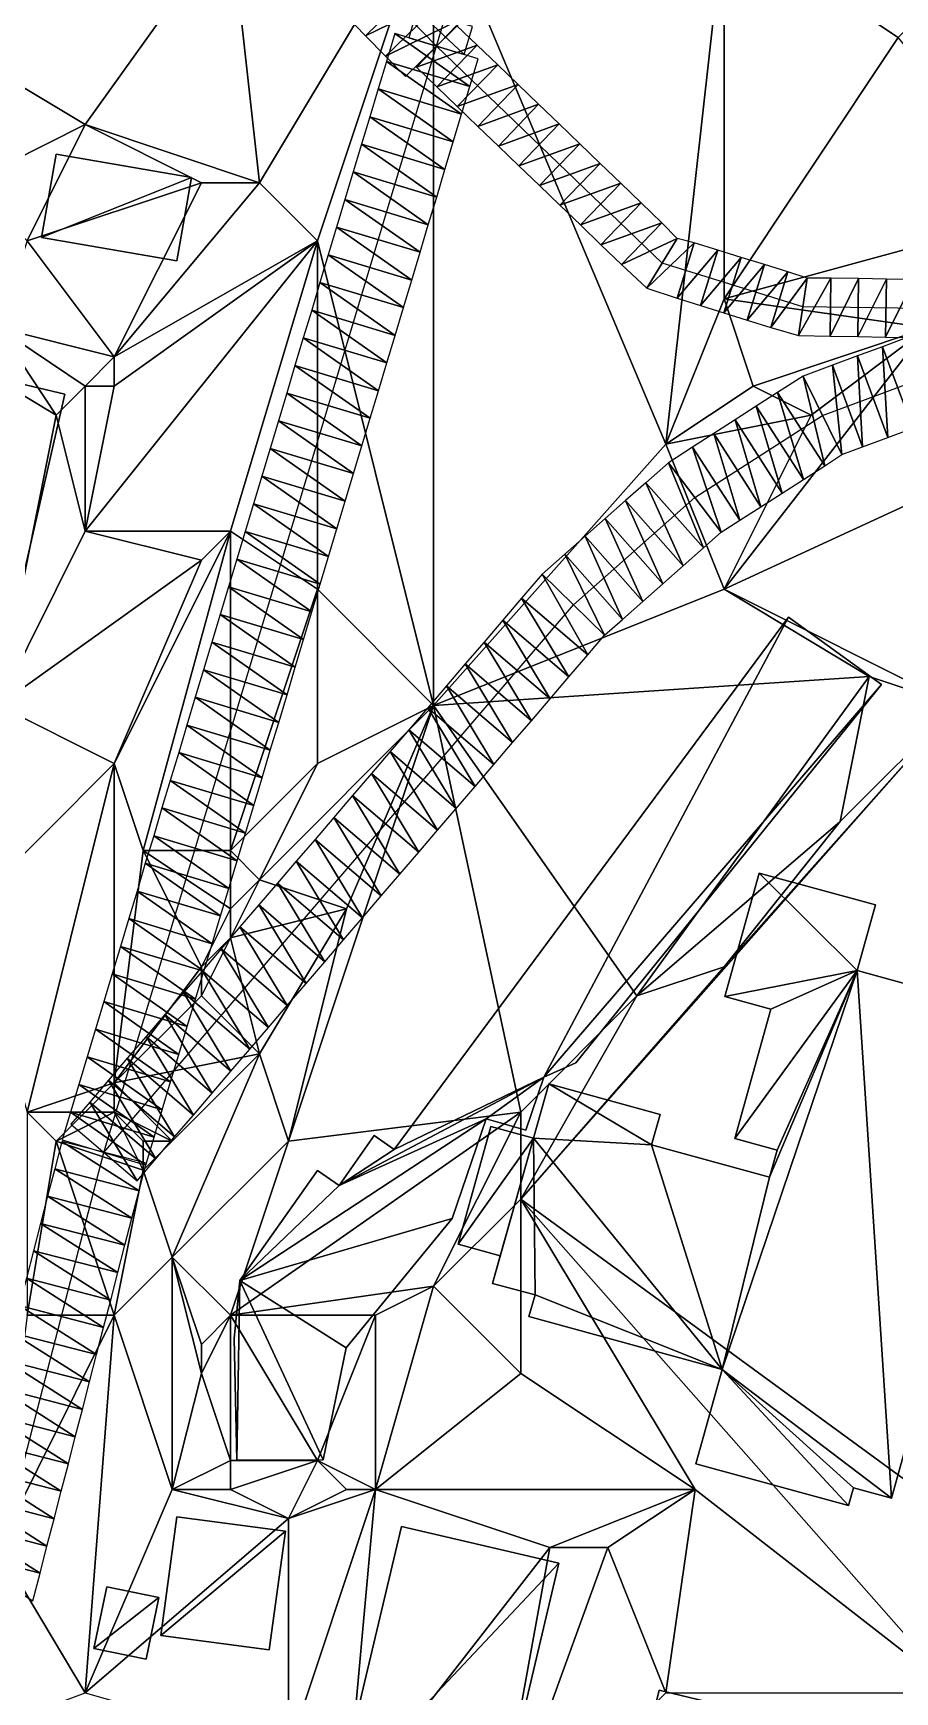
# Model space of a CAD drawing. Header units: metres. Extents: x -1103 to 901, y -902 to 905.
# Drawn here: x 354.4 to 413.8, y 190.1 to 304.3 of the extents above; entities that cross this region are included whole.
import ezdxf

# ---------------------------------------------------------------- set-up
doc = ezdxf.new("R2010")
doc.units = ezdxf.units.M
for name, color, linetype in [('OSM_BUILDING_FOOTPRINTS', 7, 'CONTINUOUS'), ('OSM_BUILDING_ROOFS', 1, 'CONTINUOUS'), ('OSM_BUILDING_WALLS', 8, 'CONTINUOUS'), ('OSM_ROAD_AXES', 2, 'CONTINUOUS'), ('OSM_ROAD_SURFACE', 9, 'CONTINUOUS'), ('OSM_TERRAIN', 3, 'CONTINUOUS')]:
    doc.layers.add(name, color=color, linetype=linetype)

msp = doc.modelspace()

# ---------------------------------------------------------------- linework, layer by layer
at = {"layer": 'OSM_BUILDING_FOOTPRINTS'}
for points in [[(356.01, 295.96, 11.44), (365.32, 294.36, 11.44), (364.31, 288.63, 11.44), (355, 290.23, 11.44), (356.01, 295.96, 11.44)], [(356.6, 279.44, 8.89), (351.62, 257.72, 8.89), (333.95, 261.82, 8.89), (336.43, 273.71, 8.89), (342.07, 273.03, 8.89), (343.99, 282.42, 8.89), (356.6, 279.44, 8.89)], [(368.27, 214.41, 12.7), (368.65, 218.39, 12.7), (374, 225.98, 12.7), (375.49, 224.94, 12.7), (377.91, 228.39, 12.7), (379.29, 227.43, 12.7), (406.43, 264.09, 12.7), (412.85, 259.45, 12.7), (391.8, 233.38, 12.7), (389.58, 232.41, 12.7), (388.34, 228.76, 12.7), (385.62, 229.53, 12.7), (383.28, 222.67, 12.7), (375.98, 213.75, 12.7), (374.39, 206.04, 12.7), (368.44, 206.02, 12.7), (368.27, 214.41, 12.7)], [(364.32, 202.13, 14.72), (371.79, 201.14, 14.72), (370.68, 192.96, 14.72), (363.21, 193.95, 14.72), (364.32, 202.13, 14.72)], [(379.79, 201.45, 13.73), (390.63, 198.92, 13.73), (386.19, 180.14, 13.73), (375.34, 182.67, 13.73), (379.79, 201.45, 13.73)], [(359.49, 197.31, 14.91), (363.07, 196.57, 14.91), (362.19, 192.31, 14.91), (358.6, 193.06, 14.91), (359.49, 197.31, 14.91)], [(397.53, 190.18, 12.76), (415.75, 185.77, 12.76), (413.4, 176.19, 12.76), (410.18, 176.97, 12.76), (409.38, 173.67, 12.76), (407.32, 174.17, 12.76), (407.31, 174.12, 12.76), (394.18, 177.31, 12.76), (394.43, 178.36, 12.76), (394.62, 178.31, 12.76), (397.53, 190.18, 12.76)]]:
    msp.add_polyline3d(points, close=True, dxfattribs=at)
msp.add_polyline3d([(422.76, 236.55, 12.01), (413.52, 203.41, 12.01), (410.92, 204.11, 12.01), (410.58, 202.9, 12.01), (400.06, 205.78, 12.01), (401.86, 212.26, 12.01), (388.56, 215.91, 12.01), (388.98, 217.4, 12.01), (386.06, 218.2, 12.01), (386.58, 220.09, 12.01), (383.68, 220.89, 12.01), (385.94, 229, 12.01), (388.88, 228.19, 12.01), (389.93, 231.95, 12.01), (397.59, 229.84, 12.01), (397.01, 227.75, 12.01), (405.13, 225.51, 12.01), (405.65, 227.37, 12.01), (402.74, 228.17, 12.01), (405.23, 237.08, 12.01), (402.05, 237.96, 12.01), (404.41, 246.46, 12.01), (412.42, 244.26, 12.01), (411.16, 239.75, 12.01), (422.76, 236.55, 12.01)], dxfattribs=at)
at = {"layer": 'OSM_BUILDING_ROOFS'}
for points in [[(365.32, 294.36, 21.44), (356.01, 295.96, 21.44), (355, 290.23, 21.44)], [(365.32, 294.36, 21.44), (355, 290.23, 21.44), (364.31, 288.63, 21.44)], [(351.62, 257.72, 18.89), (356.6, 279.44, 18.89), (343.99, 282.42, 18.89)], [(389.58, 232.41, 22.7), (406.43, 264.09, 22.7), (379.29, 227.43, 22.7)], [(389.58, 232.41, 22.7), (412.85, 259.45, 22.7), (406.43, 264.09, 22.7)], [(389.58, 232.41, 22.7), (391.8, 233.38, 22.7), (412.85, 259.45, 22.7)], [(411.16, 239.75, 22.01), (404.41, 246.46, 22.01), (402.05, 237.96, 22.01)], [(411.16, 239.75, 22.01), (412.42, 244.26, 22.01), (404.41, 246.46, 22.01)], [(401.86, 212.26, 22.01), (413.52, 203.41, 22.01), (411.16, 239.75, 22.01)], [(401.86, 212.26, 22.01), (411.16, 239.75, 22.01), (405.13, 225.51, 22.01)], [(411.16, 239.75, 22.01), (402.05, 237.96, 22.01), (405.23, 237.08, 22.01)], [(411.16, 239.75, 22.01), (405.23, 237.08, 22.01), (402.74, 228.17, 22.01)], [(411.16, 239.75, 22.01), (402.74, 228.17, 22.01), (405.65, 227.37, 22.01)], [(411.16, 239.75, 22.01), (405.65, 227.37, 22.01), (405.13, 225.51, 22.01)], [(413.52, 203.41, 22.01), (422.76, 236.55, 22.01), (411.16, 239.75, 22.01)], [(375.49, 224.94, 22.7), (385.62, 229.53, 22.7), (389.58, 232.41, 22.7)], [(375.49, 224.94, 22.7), (389.58, 232.41, 22.7), (379.29, 227.43, 22.7)], [(385.62, 229.53, 22.7), (388.34, 228.76, 22.7), (389.58, 232.41, 22.7)], [(397.01, 227.75, 22.01), (389.93, 231.95, 22.01), (388.88, 228.19, 22.01)], [(397.01, 227.75, 22.01), (397.59, 229.84, 22.01), (389.93, 231.95, 22.01)], [(368.65, 218.39, 22.7), (383.28, 222.67, 22.7), (385.62, 229.53, 22.7)], [(375.49, 224.94, 22.7), (368.65, 218.39, 22.7), (385.62, 229.53, 22.7)], [(388.88, 228.19, 22.01), (385.94, 229, 22.01), (383.68, 220.89, 22.01)], [(379.29, 227.43, 22.7), (377.91, 228.39, 22.7), (375.49, 224.94, 22.7)], [(388.88, 228.19, 22.01), (383.68, 220.89, 22.01), (386.58, 220.09, 22.01)], [(388.88, 228.19, 22.01), (386.58, 220.09, 22.01), (386.06, 218.2, 22.01)], [(388.88, 228.19, 22.01), (386.06, 218.2, 22.01), (388.98, 217.4, 22.01)], [(401.86, 212.26, 22.01), (397.01, 227.75, 22.01), (388.88, 228.19, 22.01)], [(401.86, 212.26, 22.01), (388.88, 228.19, 22.01), (388.98, 217.4, 22.01)], [(401.86, 212.26, 22.01), (405.13, 225.51, 22.01), (397.01, 227.75, 22.01)], [(375.49, 224.94, 22.7), (374, 225.98, 22.7), (368.65, 218.39, 22.7)], [(368.65, 218.39, 22.7), (375.98, 213.75, 22.7), (383.28, 222.67, 22.7)], [(368.65, 218.39, 22.7), (368.27, 214.41, 22.7), (368.44, 206.02, 22.7)], [(368.65, 218.39, 22.7), (368.44, 206.02, 22.7), (374.39, 206.04, 22.7)], [(368.65, 218.39, 22.7), (374.39, 206.04, 22.7), (375.98, 213.75, 22.7)], [(388.98, 217.4, 22.01), (388.56, 215.91, 22.01), (401.86, 212.26, 22.01)], [(401.86, 212.26, 22.01), (400.06, 205.78, 22.01), (410.58, 202.9, 22.01)], [(401.86, 212.26, 22.01), (410.58, 202.9, 22.01), (410.92, 204.11, 22.01)], [(401.86, 212.26, 22.01), (410.92, 204.11, 22.01), (413.52, 203.41, 22.01)], [(371.79, 201.14, 24.72), (364.32, 202.13, 24.72), (363.21, 193.95, 24.72)], [(371.79, 201.14, 24.72), (363.21, 193.95, 24.72), (370.68, 192.96, 24.72)], [(390.63, 198.92, 23.73), (379.79, 201.45, 23.73), (375.34, 182.67, 23.73)], [(390.63, 198.92, 23.73), (375.34, 182.67, 23.73), (386.19, 180.14, 23.73)], [(363.07, 196.57, 24.91), (359.49, 197.31, 24.91), (358.6, 193.06, 24.91)], [(363.07, 196.57, 24.91), (358.6, 193.06, 24.91), (362.19, 192.31, 24.91)], [(415.75, 185.77, 22.76), (397.53, 190.18, 22.76), (394.62, 178.31, 22.76)]]:
    msp.add_3dface(points, dxfattribs=at)
at = {"layer": 'OSM_BUILDING_WALLS'}
for points in [[(356.01, 295.96, 11.44), (355, 290.23, 11.44), (355, 290.23, 21.44)], [(356.01, 295.96, 11.44), (355, 290.23, 21.44), (356.01, 295.96, 21.44)], [(365.32, 294.36, 11.44), (356.01, 295.96, 11.44), (356.01, 295.96, 21.44)], [(365.32, 294.36, 11.44), (356.01, 295.96, 21.44), (365.32, 294.36, 21.44)], [(364.31, 288.63, 11.44), (365.32, 294.36, 11.44), (365.32, 294.36, 21.44)], [(364.31, 288.63, 11.44), (365.32, 294.36, 21.44), (364.31, 288.63, 21.44)], [(355, 290.23, 11.44), (364.31, 288.63, 11.44), (364.31, 288.63, 21.44)], [(355, 290.23, 11.44), (364.31, 288.63, 21.44), (355, 290.23, 21.44)], [(356.6, 279.44, 8.89), (343.99, 282.42, 8.89), (343.99, 282.42, 18.89)], [(356.6, 279.44, 8.89), (343.99, 282.42, 18.89), (356.6, 279.44, 18.89)], [(351.62, 257.72, 8.89), (356.6, 279.44, 8.89), (356.6, 279.44, 18.89)], [(351.62, 257.72, 8.89), (356.6, 279.44, 18.89), (351.62, 257.72, 18.89)], [(406.43, 264.09, 12.7), (379.29, 227.43, 12.7), (379.29, 227.43, 22.7)], [(406.43, 264.09, 12.7), (379.29, 227.43, 22.7), (406.43, 264.09, 22.7)], [(412.85, 259.45, 12.7), (406.43, 264.09, 12.7), (406.43, 264.09, 22.7)], [(412.85, 259.45, 12.7), (406.43, 264.09, 22.7), (412.85, 259.45, 22.7)], [(391.8, 233.38, 12.7), (412.85, 259.45, 12.7), (412.85, 259.45, 22.7)], [(391.8, 233.38, 12.7), (412.85, 259.45, 22.7), (391.8, 233.38, 22.7)], [(404.41, 246.46, 12.01), (402.05, 237.96, 12.01), (402.05, 237.96, 22.01)], [(404.41, 246.46, 12.01), (402.05, 237.96, 22.01), (404.41, 246.46, 22.01)], [(412.42, 244.26, 12.01), (404.41, 246.46, 12.01), (404.41, 246.46, 22.01)], [(412.42, 244.26, 12.01), (404.41, 246.46, 22.01), (412.42, 244.26, 22.01)], [(411.16, 239.75, 12.01), (412.42, 244.26, 12.01), (412.42, 244.26, 22.01)], [(411.16, 239.75, 12.01), (412.42, 244.26, 22.01), (411.16, 239.75, 22.01)], [(422.76, 236.55, 12.01), (411.16, 239.75, 12.01), (411.16, 239.75, 22.01)], [(422.76, 236.55, 12.01), (411.16, 239.75, 22.01), (422.76, 236.55, 22.01)], [(402.05, 237.96, 12.01), (405.23, 237.08, 12.01), (405.23, 237.08, 22.01)], [(402.05, 237.96, 12.01), (405.23, 237.08, 22.01), (402.05, 237.96, 22.01)], [(405.23, 237.08, 12.01), (402.74, 228.17, 12.01), (402.74, 228.17, 22.01)], [(405.23, 237.08, 12.01), (402.74, 228.17, 22.01), (405.23, 237.08, 22.01)], [(413.52, 203.41, 12.01), (422.76, 236.55, 12.01), (422.76, 236.55, 22.01)], [(413.52, 203.41, 12.01), (422.76, 236.55, 22.01), (413.52, 203.41, 22.01)], [(389.58, 232.41, 12.7), (391.8, 233.38, 12.7), (391.8, 233.38, 22.7)], [(389.58, 232.41, 12.7), (391.8, 233.38, 22.7), (389.58, 232.41, 22.7)], [(388.34, 228.76, 12.7), (389.58, 232.41, 12.7), (389.58, 232.41, 22.7)], [(388.34, 228.76, 12.7), (389.58, 232.41, 22.7), (388.34, 228.76, 22.7)], [(389.93, 231.95, 12.01), (388.88, 228.19, 12.01), (388.88, 228.19, 22.01)], [(389.93, 231.95, 12.01), (388.88, 228.19, 22.01), (389.93, 231.95, 22.01)], [(397.59, 229.84, 12.01), (389.93, 231.95, 12.01), (389.93, 231.95, 22.01)], [(397.59, 229.84, 12.01), (389.93, 231.95, 22.01), (397.59, 229.84, 22.01)], [(397.01, 227.75, 12.01), (397.59, 229.84, 12.01), (397.59, 229.84, 22.01)], [(397.01, 227.75, 12.01), (397.59, 229.84, 22.01), (397.01, 227.75, 22.01)], [(383.28, 222.67, 12.7), (385.62, 229.53, 12.7), (385.62, 229.53, 22.7)], [(383.28, 222.67, 12.7), (385.62, 229.53, 22.7), (383.28, 222.67, 22.7)], [(385.94, 229, 12.01), (383.68, 220.89, 12.01), (383.68, 220.89, 22.01)], [(385.94, 229, 12.01), (383.68, 220.89, 22.01), (385.94, 229, 22.01)], [(385.62, 229.53, 12.7), (388.34, 228.76, 12.7), (388.34, 228.76, 22.7)], [(385.62, 229.53, 12.7), (388.34, 228.76, 22.7), (385.62, 229.53, 22.7)], [(388.88, 228.19, 12.01), (385.94, 229, 12.01), (385.94, 229, 22.01)], [(388.88, 228.19, 12.01), (385.94, 229, 22.01), (388.88, 228.19, 22.01)], [(377.91, 228.39, 12.7), (375.49, 224.94, 12.7), (375.49, 224.94, 22.7)], [(377.91, 228.39, 12.7), (375.49, 224.94, 22.7), (377.91, 228.39, 22.7)], [(379.29, 227.43, 12.7), (377.91, 228.39, 12.7), (377.91, 228.39, 22.7)], [(379.29, 227.43, 12.7), (377.91, 228.39, 22.7), (379.29, 227.43, 22.7)], [(405.13, 225.51, 12.01), (397.01, 227.75, 12.01), (397.01, 227.75, 22.01)], [(405.13, 225.51, 12.01), (397.01, 227.75, 22.01), (405.13, 225.51, 22.01)], [(402.74, 228.17, 12.01), (405.65, 227.37, 12.01), (405.65, 227.37, 22.01)], [(402.74, 228.17, 12.01), (405.65, 227.37, 22.01), (402.74, 228.17, 22.01)], [(405.65, 227.37, 12.01), (405.13, 225.51, 12.01), (405.13, 225.51, 22.01)], [(405.65, 227.37, 12.01), (405.13, 225.51, 22.01), (405.65, 227.37, 22.01)], [(374, 225.98, 12.7), (368.65, 218.39, 12.7), (368.65, 218.39, 22.7)], [(374, 225.98, 12.7), (368.65, 218.39, 22.7), (374, 225.98, 22.7)], [(375.49, 224.94, 12.7), (374, 225.98, 12.7), (374, 225.98, 22.7)], [(375.49, 224.94, 12.7), (374, 225.98, 22.7), (375.49, 224.94, 22.7)], [(375.98, 213.75, 12.7), (383.28, 222.67, 12.7), (383.28, 222.67, 22.7)], [(375.98, 213.75, 12.7), (383.28, 222.67, 22.7), (375.98, 213.75, 22.7)], [(383.68, 220.89, 12.01), (386.58, 220.09, 12.01), (386.58, 220.09, 22.01)], [(383.68, 220.89, 12.01), (386.58, 220.09, 22.01), (383.68, 220.89, 22.01)], [(386.58, 220.09, 12.01), (386.06, 218.2, 12.01), (386.06, 218.2, 22.01)], [(386.58, 220.09, 12.01), (386.06, 218.2, 22.01), (386.58, 220.09, 22.01)], [(368.65, 218.39, 12.7), (368.27, 214.41, 12.7), (368.27, 214.41, 22.7)], [(368.65, 218.39, 12.7), (368.27, 214.41, 22.7), (368.65, 218.39, 22.7)], [(386.06, 218.2, 12.01), (388.98, 217.4, 12.01), (388.98, 217.4, 22.01)], [(386.06, 218.2, 12.01), (388.98, 217.4, 22.01), (386.06, 218.2, 22.01)], [(388.98, 217.4, 12.01), (388.56, 215.91, 12.01), (388.56, 215.91, 22.01)], [(388.98, 217.4, 12.01), (388.56, 215.91, 22.01), (388.98, 217.4, 22.01)], [(388.56, 215.91, 12.01), (401.86, 212.26, 12.01), (401.86, 212.26, 22.01)], [(388.56, 215.91, 12.01), (401.86, 212.26, 22.01), (388.56, 215.91, 22.01)], [(368.27, 214.41, 12.7), (368.44, 206.02, 12.7), (368.44, 206.02, 22.7)], [(368.27, 214.41, 12.7), (368.44, 206.02, 22.7), (368.27, 214.41, 22.7)], [(374.39, 206.04, 12.7), (375.98, 213.75, 12.7), (375.98, 213.75, 22.7)], [(374.39, 206.04, 12.7), (375.98, 213.75, 22.7), (374.39, 206.04, 22.7)], [(401.86, 212.26, 12.01), (400.06, 205.78, 12.01), (400.06, 205.78, 22.01)], [(401.86, 212.26, 12.01), (400.06, 205.78, 22.01), (401.86, 212.26, 22.01)], [(368.44, 206.02, 12.7), (374.39, 206.04, 12.7), (374.39, 206.04, 22.7)], [(368.44, 206.02, 12.7), (374.39, 206.04, 22.7), (368.44, 206.02, 22.7)], [(400.06, 205.78, 12.01), (410.58, 202.9, 12.01), (410.58, 202.9, 22.01)], [(400.06, 205.78, 12.01), (410.58, 202.9, 22.01), (400.06, 205.78, 22.01)], [(410.58, 202.9, 12.01), (410.92, 204.11, 12.01), (410.92, 204.11, 22.01)], [(410.58, 202.9, 12.01), (410.92, 204.11, 22.01), (410.58, 202.9, 22.01)], [(410.92, 204.11, 12.01), (413.52, 203.41, 12.01), (413.52, 203.41, 22.01)], [(410.92, 204.11, 12.01), (413.52, 203.41, 22.01), (410.92, 204.11, 22.01)], [(364.32, 202.13, 14.72), (363.21, 193.95, 14.72), (363.21, 193.95, 24.72)], [(364.32, 202.13, 14.72), (363.21, 193.95, 24.72), (364.32, 202.13, 24.72)], [(371.79, 201.14, 14.72), (364.32, 202.13, 14.72), (364.32, 202.13, 24.72)], [(371.79, 201.14, 14.72), (364.32, 202.13, 24.72), (371.79, 201.14, 24.72)], [(370.68, 192.96, 14.72), (371.79, 201.14, 14.72), (371.79, 201.14, 24.72)], [(370.68, 192.96, 14.72), (371.79, 201.14, 24.72), (370.68, 192.96, 24.72)], [(379.79, 201.45, 13.73), (375.34, 182.67, 13.73), (375.34, 182.67, 23.73)], [(379.79, 201.45, 13.73), (375.34, 182.67, 23.73), (379.79, 201.45, 23.73)], [(390.63, 198.92, 13.73), (379.79, 201.45, 13.73), (379.79, 201.45, 23.73)], [(390.63, 198.92, 13.73), (379.79, 201.45, 23.73), (390.63, 198.92, 23.73)], [(386.19, 180.14, 13.73), (390.63, 198.92, 13.73), (390.63, 198.92, 23.73)], [(386.19, 180.14, 13.73), (390.63, 198.92, 23.73), (386.19, 180.14, 23.73)], [(359.49, 197.31, 14.91), (358.6, 193.06, 14.91), (358.6, 193.06, 24.91)], [(359.49, 197.31, 14.91), (358.6, 193.06, 24.91), (359.49, 197.31, 24.91)], [(363.07, 196.57, 14.91), (359.49, 197.31, 14.91), (359.49, 197.31, 24.91)], [(363.07, 196.57, 14.91), (359.49, 197.31, 24.91), (363.07, 196.57, 24.91)], [(362.19, 192.31, 14.91), (363.07, 196.57, 14.91), (363.07, 196.57, 24.91)], [(362.19, 192.31, 14.91), (363.07, 196.57, 24.91), (362.19, 192.31, 24.91)], [(358.6, 193.06, 14.91), (362.19, 192.31, 14.91), (362.19, 192.31, 24.91)], [(358.6, 193.06, 14.91), (362.19, 192.31, 24.91), (358.6, 193.06, 24.91)], [(363.21, 193.95, 14.72), (370.68, 192.96, 14.72), (370.68, 192.96, 24.72)], [(363.21, 193.95, 14.72), (370.68, 192.96, 24.72), (363.21, 193.95, 24.72)], [(397.53, 190.18, 12.76), (394.62, 178.31, 12.76), (394.62, 178.31, 22.76)], [(397.53, 190.18, 12.76), (394.62, 178.31, 22.76), (397.53, 190.18, 22.76)], [(415.75, 185.77, 12.76), (397.53, 190.18, 12.76), (397.53, 190.18, 22.76)], [(415.75, 185.77, 12.76), (397.53, 190.18, 22.76), (415.75, 185.77, 22.76)]]:
    msp.add_3dface(points, dxfattribs=at)
at = {"layer": 'OSM_ROAD_AXES'}
for points in [[(382.2, 303.4, 15.05), (394.65, 345.51, 15.98), (408.79, 399.06, 15.2), (421.34, 456.55, 14.23), (432.28, 505.9, 14.09), (446.84, 559.34, 15.85), (458.76, 594.41, 14.89), (467.91, 625.18, 14.38), (468.81, 636.79, 14.31), (467.11, 643.57, 14.38), (452.16, 665.05, 14.37), (434.98, 685.04, 14.1), (419.14, 703.46, 14.14), (395.65, 731.57, 14.85)], [(179.62, 541.71, 13.92), (363.02, 323.05, 14.29), (382.2, 303.4, 15.05)], [(359.29, 227.22, 15.2), (382.2, 303.4, 15.05)], [(427.14, 289.3, 12.46), (418.88, 285.29, 13.06), (407.42, 285.45, 14.15), (397.74, 288.45, 14.91), (382.2, 303.4, 15.05)], [(359.29, 227.22, 15.2), (391.62, 264.94, 14.91), (399.99, 272.33, 14.87), (408.77, 277.98, 14.28), (417.42, 281.18, 13.22), (427.19, 281.88, 12.57), (443.98, 274.7, 11.88), (488.74, 252.4, 13.59)], [(340.83, 155.71, 17.13), (341.75, 159.45, 17.34), (359.29, 227.22, 15.2)]]:
    msp.add_polyline3d(points, dxfattribs=at)
at = {"layer": 'OSM_ROAD_SURFACE'}
for points in [[(375.94, 305.52, 14.78), (377.31, 304.11, 14.86), (381.6, 308.31, 15.09)], [(377.31, 304.11, 14.86), (382.97, 306.9, 15.1), (381.6, 308.31, 15.09)], [(377.31, 304.11, 14.86), (378.68, 302.71, 14.95), (382.97, 306.9, 15.1)], [(378.68, 302.71, 14.95), (384.34, 305.5, 15.09), (382.97, 306.9, 15.1)], [(378.68, 302.71, 14.95), (380.05, 301.31, 15.01), (384.34, 305.5, 15.09)], [(384.11, 302.83, 15.08), (380.84, 305.88, 15.05), (380.28, 303.97, 15.02)], [(384.11, 302.83, 15.08), (384.68, 304.75, 15.09), (380.84, 305.88, 15.05)], [(384.5, 300.63, 15.08), (379.32, 304.27, 14.98), (378.75, 302.36, 14.95)], [(384.5, 300.63, 15.08), (385.07, 302.54, 15.08), (379.32, 304.27, 14.98)], [(385, 303.48, 15.08), (383.58, 304.84, 15.09), (380.81, 301.96, 15.04)], [(385, 303.48, 15.08), (380.81, 301.96, 15.04), (382.22, 300.6, 15.09)], [(386.41, 302.12, 15.07), (385, 303.48, 15.08), (382.22, 300.6, 15.09)], [(383.92, 298.73, 15.08), (378.75, 302.36, 14.95), (378.18, 300.46, 14.92)], [(383.92, 298.73, 15.08), (384.5, 300.63, 15.08), (378.75, 302.36, 14.95)], [(386.41, 302.12, 15.07), (382.22, 300.6, 15.09), (383.63, 299.24, 15.08)], [(387.82, 300.77, 15.06), (386.41, 302.12, 15.07), (383.63, 299.24, 15.08)], [(383.35, 296.82, 15.07), (378.18, 300.46, 14.92), (377.61, 298.55, 14.89)], [(383.35, 296.82, 15.07), (383.92, 298.73, 15.08), (378.18, 300.46, 14.92)], [(387.82, 300.77, 15.06), (383.63, 299.24, 15.08), (385.05, 297.88, 15.07)], [(389.23, 299.41, 15.04), (387.82, 300.77, 15.06), (385.05, 297.88, 15.07)], [(389.23, 299.41, 15.04), (385.05, 297.88, 15.07), (386.46, 296.52, 15.06)], [(390.65, 298.05, 15.03), (389.23, 299.41, 15.04), (386.46, 296.52, 15.06)], [(382.78, 294.92, 15.07), (377.61, 298.55, 14.89), (377.03, 296.65, 14.86)], [(382.78, 294.92, 15.07), (383.35, 296.82, 15.07), (377.61, 298.55, 14.89)], [(390.65, 298.05, 15.03), (386.46, 296.52, 15.06), (387.87, 295.16, 15.05)], [(392.06, 296.69, 15.02), (390.65, 298.05, 15.03), (387.87, 295.16, 15.05)], [(382.21, 293.01, 15.07), (377.03, 296.65, 14.86), (376.46, 294.74, 14.84)], [(382.21, 293.01, 15.07), (382.78, 294.92, 15.07), (377.03, 296.65, 14.86)], [(392.06, 296.69, 15.02), (387.87, 295.16, 15.05), (389.29, 293.81, 15.04)], [(393.47, 295.33, 15.01), (392.06, 296.69, 15.02), (389.29, 293.81, 15.04)], [(381.63, 291.11, 15.05), (376.46, 294.74, 14.84), (375.89, 292.84, 14.8)], [(381.63, 291.11, 15.05), (382.21, 293.01, 15.07), (376.46, 294.74, 14.84)], [(393.47, 295.33, 15.01), (389.29, 293.81, 15.04), (390.7, 292.45, 15.02)], [(394.88, 293.97, 14.99), (393.47, 295.33, 15.01), (390.7, 292.45, 15.02)], [(394.88, 293.97, 14.99), (390.7, 292.45, 15.02), (392.11, 291.09, 15.01)], [(396.3, 292.61, 14.98), (394.88, 293.97, 14.99), (392.11, 291.09, 15.01)], [(381.06, 289.21, 15.02), (375.89, 292.84, 14.8), (375.31, 290.93, 14.78)], [(381.06, 289.21, 15.02), (381.63, 291.11, 15.05), (375.89, 292.84, 14.8)], [(396.3, 292.61, 14.98), (392.11, 291.09, 15.01), (393.52, 289.73, 15)], [(397.71, 291.25, 14.97), (396.3, 292.61, 14.98), (393.52, 289.73, 15)], [(380.49, 287.3, 14.99), (375.31, 290.93, 14.78), (374.74, 289.03, 14.75)], [(380.49, 287.3, 14.99), (381.06, 289.21, 15.02), (375.31, 290.93, 14.78)], [(397.71, 291.25, 14.97), (393.52, 289.73, 15), (394.94, 288.37, 14.99)], [(398.78, 290.15, 14.96), (397.71, 291.25, 14.97), (394.94, 288.37, 14.99)], [(398.78, 290.15, 14.96), (394.94, 288.37, 14.99), (396.69, 286.75, 14.97)], [(399.94, 289.86, 14.92), (398.78, 290.15, 14.96), (396.69, 286.75, 14.97)], [(379.92, 285.4, 14.97), (374.74, 289.03, 14.75), (374.17, 287.12, 14.65)], [(379.92, 285.4, 14.97), (380.49, 287.3, 14.99), (374.74, 289.03, 14.75)], [(399.94, 289.86, 14.92), (396.69, 286.75, 14.97), (398.76, 286.04, 14.95)], [(401.56, 289.36, 14.8), (399.94, 289.86, 14.92), (398.76, 286.04, 14.95)], [(401.56, 289.36, 14.8), (398.76, 286.04, 14.95), (400.37, 285.54, 14.85)], [(403.17, 288.86, 14.67), (401.56, 289.36, 14.8), (400.37, 285.54, 14.85)], [(403.17, 288.86, 14.67), (400.37, 285.54, 14.85), (401.99, 285.04, 14.73)], [(404.78, 288.36, 14.51), (403.17, 288.86, 14.67), (401.99, 285.04, 14.73)], [(404.78, 288.36, 14.51), (401.99, 285.04, 14.73), (403.6, 284.54, 14.57)], [(406.4, 287.86, 14.33), (404.78, 288.36, 14.51), (403.6, 284.54, 14.57)], [(379.34, 283.49, 14.94), (374.17, 287.12, 14.65), (373.6, 285.22, 14.56)], [(379.34, 283.49, 14.94), (379.92, 285.4, 14.97), (374.17, 287.12, 14.65)], [(406.4, 287.86, 14.33), (403.6, 284.54, 14.57), (405.21, 284.04, 14.41)], [(407.72, 287.43, 14.19), (406.4, 287.86, 14.33), (405.21, 284.04, 14.41)], [(407.72, 287.43, 14.19), (405.21, 284.04, 14.41), (407.12, 283.48, 14.22)], [(409.36, 287.43, 14.02), (407.72, 287.43, 14.19), (407.12, 283.48, 14.22)], [(409.36, 287.43, 14.02), (407.12, 283.48, 14.22), (409.3, 283.43, 14)], [(411.27, 287.4, 13.83), (409.36, 287.43, 14.02), (409.3, 283.43, 14)], [(411.27, 287.4, 13.83), (409.3, 283.43, 14), (411.21, 283.4, 13.81)], [(413.18, 287.37, 13.64), (411.27, 287.4, 13.83), (411.21, 283.4, 13.81)], [(413.18, 287.37, 13.64), (411.21, 283.4, 13.81), (413.12, 283.37, 13.62)], [(415.09, 287.34, 13.46), (413.18, 287.37, 13.64), (413.12, 283.37, 13.62)], [(415.09, 287.34, 13.46), (413.12, 283.37, 13.62), (415.03, 283.34, 13.46)], [(378.77, 281.59, 14.91), (373.6, 285.22, 14.56), (373.02, 283.31, 14.48)], [(378.77, 281.59, 14.91), (379.34, 283.49, 14.94), (373.6, 285.22, 14.56)], [(378.2, 279.68, 14.88), (373.02, 283.31, 14.48), (372.45, 281.41, 14.41)], [(378.2, 279.68, 14.88), (378.77, 281.59, 14.91), (373.02, 283.31, 14.48)], [(415, 277.09, 13.56), (414.65, 283.36, 13.49), (412.92, 282.71, 13.67)], [(413.27, 276.45, 13.73), (412.92, 282.71, 13.67), (411.19, 282.07, 13.85)], [(413.27, 276.45, 13.73), (415, 277.09, 13.56), (412.92, 282.71, 13.67)], [(377.62, 277.78, 14.85), (372.45, 281.41, 14.41), (371.88, 279.51, 14.33)], [(377.62, 277.78, 14.85), (378.2, 279.68, 14.88), (372.45, 281.41, 14.41)], [(410.1, 275.29, 14.03), (409.46, 281.43, 14.02), (407.44, 280.67, 14.23)], [(411.54, 275.81, 13.89), (411.19, 282.07, 13.85), (409.46, 281.43, 14.02)], [(410.1, 275.29, 14.03), (411.54, 275.81, 13.89), (409.46, 281.43, 14.02)], [(411.54, 275.81, 13.89), (413.27, 276.45, 13.73), (411.19, 282.07, 13.85)], [(408.93, 274.51, 14.14), (407.44, 280.67, 14.23), (405.68, 279.56, 14.46)], [(408.93, 274.51, 14.14), (410.1, 275.29, 14.03), (407.44, 280.67, 14.23)], [(377.05, 275.87, 14.77), (371.88, 279.51, 14.33), (371.31, 277.6, 14.25)], [(377.05, 275.87, 14.77), (377.62, 277.78, 14.85), (371.88, 279.51, 14.33)], [(407.47, 273.57, 14.33), (405.68, 279.56, 14.46), (404.22, 278.62, 14.59)], [(407.47, 273.57, 14.33), (408.93, 274.51, 14.14), (405.68, 279.56, 14.46)], [(376.48, 273.97, 14.62), (371.31, 277.6, 14.25), (370.73, 275.7, 14.18)], [(376.48, 273.97, 14.62), (377.05, 275.87, 14.77), (371.31, 277.6, 14.25)], [(404.54, 271.69, 14.72), (402.76, 277.67, 14.69), (401.29, 276.73, 14.79)], [(406, 272.63, 14.55), (404.22, 278.62, 14.59), (402.76, 277.67, 14.69)], [(404.54, 271.69, 14.72), (406, 272.63, 14.55), (402.76, 277.67, 14.69)], [(406, 272.63, 14.55), (407.47, 273.57, 14.33), (404.22, 278.62, 14.59)], [(403.08, 270.75, 14.8), (401.29, 276.73, 14.79), (399.83, 275.79, 14.87)], [(403.08, 270.75, 14.8), (404.54, 271.69, 14.72), (401.29, 276.73, 14.79)], [(375.91, 272.06, 14.47), (370.73, 275.7, 14.18), (370.16, 273.79, 14.1)], [(375.91, 272.06, 14.47), (376.48, 273.97, 14.62), (370.73, 275.7, 14.18)], [(401.81, 269.94, 14.87), (399.83, 275.79, 14.87), (398.18, 274.71, 14.95)], [(401.81, 269.94, 14.87), (403.08, 270.75, 14.8), (399.83, 275.79, 14.87)], [(400.58, 268.85, 14.93), (398.18, 274.71, 14.95), (396.61, 273.34, 14.95)], [(400.58, 268.85, 14.93), (401.81, 269.94, 14.87), (398.18, 274.71, 14.95)], [(375.33, 270.16, 14.32), (370.16, 273.79, 14.1), (369.59, 271.89, 14.03)], [(375.33, 270.16, 14.32), (375.91, 272.06, 14.47), (370.16, 273.79, 14.1)], [(399.19, 267.62, 14.94), (396.61, 273.34, 14.95), (395.22, 272.11, 14.96)], [(399.19, 267.62, 14.94), (400.58, 268.85, 14.93), (396.61, 273.34, 14.95)], [(374.76, 268.25, 14.17), (369.59, 271.89, 14.03), (369.02, 269.98, 13.95)], [(374.76, 268.25, 14.17), (375.33, 270.16, 14.32), (369.59, 271.89, 14.03)], [(397.79, 266.38, 14.94), (395.22, 272.11, 14.96), (393.82, 270.88, 14.96)], [(397.79, 266.38, 14.94), (399.19, 267.62, 14.94), (395.22, 272.11, 14.96)], [(396.4, 265.15, 14.95), (393.82, 270.88, 14.96), (392.43, 269.65, 14.96)], [(396.4, 265.15, 14.95), (397.79, 266.38, 14.94), (393.82, 270.88, 14.96)], [(374.19, 266.35, 14.03), (369.02, 269.98, 13.95), (368.44, 268.08, 13.91)], [(374.19, 266.35, 14.03), (374.76, 268.25, 14.17), (369.02, 269.98, 13.95)], [(395, 263.92, 14.95), (392.43, 269.65, 14.96), (391.03, 268.42, 14.97)], [(395, 263.92, 14.95), (396.4, 265.15, 14.95), (392.43, 269.65, 14.96)], [(373.62, 264.45, 13.98), (368.44, 268.08, 13.91), (367.87, 266.17, 13.89)], [(373.62, 264.45, 13.98), (374.19, 266.35, 14.03), (368.44, 268.08, 13.91)], [(393.77, 262.84, 14.95), (391.03, 268.42, 14.97), (389.48, 267.04, 14.97)], [(393.77, 262.84, 14.95), (395, 263.92, 14.95), (391.03, 268.42, 14.97)], [(373.04, 262.54, 13.97), (367.87, 266.17, 13.89), (367.3, 264.27, 13.88)], [(373.04, 262.54, 13.97), (373.62, 264.45, 13.98), (367.87, 266.17, 13.89)], [(392.61, 261.48, 14.96), (389.48, 267.04, 14.97), (388.05, 265.38, 14.98)], [(392.61, 261.48, 14.96), (393.77, 262.84, 14.95), (389.48, 267.04, 14.97)], [(391.31, 259.97, 14.96), (388.05, 265.38, 14.98), (386.76, 263.87, 14.98)], [(391.31, 259.97, 14.96), (392.61, 261.48, 14.96), (388.05, 265.38, 14.98)], [(372.47, 260.64, 13.96), (367.3, 264.27, 13.88), (366.73, 262.36, 13.87)], [(372.47, 260.64, 13.96), (373.04, 262.54, 13.97), (367.3, 264.27, 13.88)], [(390.02, 258.46, 14.97), (386.76, 263.87, 14.98), (385.47, 262.37, 14.99)], [(390.02, 258.46, 14.97), (391.31, 259.97, 14.96), (386.76, 263.87, 14.98)], [(371.9, 258.73, 13.94), (366.73, 262.36, 13.87), (366.15, 260.46, 13.85)], [(371.9, 258.73, 13.94), (372.47, 260.64, 13.96), (366.73, 262.36, 13.87)], [(388.73, 256.95, 14.96), (385.47, 262.37, 14.99), (384.17, 260.86, 14.99)], [(388.73, 256.95, 14.96), (390.02, 258.46, 14.97), (385.47, 262.37, 14.99)], [(371.33, 256.83, 13.93), (366.15, 260.46, 13.85), (365.58, 258.56, 13.84)], [(371.33, 256.83, 13.93), (371.9, 258.73, 13.94), (366.15, 260.46, 13.85)], [(387.44, 255.44, 14.96), (384.17, 260.86, 14.99), (382.88, 259.35, 14.99)], [(387.44, 255.44, 14.96), (388.73, 256.95, 14.96), (384.17, 260.86, 14.99)], [(386.14, 253.93, 14.96), (382.88, 259.35, 14.99), (381.59, 257.84, 14.96)], [(386.14, 253.93, 14.96), (387.44, 255.44, 14.96), (382.88, 259.35, 14.99)], [(370.75, 254.92, 13.91), (365.58, 258.56, 13.84), (365.01, 256.65, 13.83)], [(370.75, 254.92, 13.91), (371.33, 256.83, 13.93), (365.58, 258.56, 13.84)], [(384.85, 252.42, 14.96), (381.59, 257.84, 14.96), (380.29, 256.33, 14.91)], [(384.85, 252.42, 14.96), (386.14, 253.93, 14.96), (381.59, 257.84, 14.96)], [(370.18, 253.02, 13.9), (365.01, 256.65, 13.83), (364.44, 254.75, 13.81)], [(370.18, 253.02, 13.9), (370.75, 254.92, 13.91), (365.01, 256.65, 13.83)], [(383.56, 250.91, 14.97), (380.29, 256.33, 14.91), (379, 254.82, 14.84)], [(383.56, 250.91, 14.97), (384.85, 252.42, 14.96), (380.29, 256.33, 14.91)], [(369.61, 251.11, 13.89), (364.44, 254.75, 13.81), (363.86, 252.84, 13.8)], [(369.61, 251.11, 13.89), (370.18, 253.02, 13.9), (364.44, 254.75, 13.81)], [(382.26, 249.41, 14.98), (379, 254.82, 14.84), (377.71, 253.31, 14.78)], [(382.26, 249.41, 14.98), (383.56, 250.91, 14.97), (379, 254.82, 14.84)], [(369.04, 249.21, 13.87), (363.86, 252.84, 13.8), (363.29, 250.94, 13.79)], [(369.04, 249.21, 13.87), (369.61, 251.11, 13.89), (363.86, 252.84, 13.8)], [(380.97, 247.9, 14.98), (377.71, 253.31, 14.78), (376.41, 251.8, 14.71)], [(380.97, 247.9, 14.98), (382.26, 249.41, 14.98), (377.71, 253.31, 14.78)], [(379.68, 246.39, 14.99), (376.41, 251.8, 14.71), (375.12, 250.29, 14.64)], [(379.68, 246.39, 14.99), (380.97, 247.9, 14.98), (376.41, 251.8, 14.71)], [(368.46, 247.3, 13.93), (363.29, 250.94, 13.79), (362.72, 249.03, 13.77)], [(368.46, 247.3, 13.93), (369.04, 249.21, 13.87), (363.29, 250.94, 13.79)], [(378.38, 244.88, 15), (375.12, 250.29, 14.64), (373.83, 248.78, 14.57)], [(378.38, 244.88, 15), (379.68, 246.39, 14.99), (375.12, 250.29, 14.64)], [(367.89, 245.4, 13.86), (362.72, 249.03, 13.77), (362.14, 247.13, 13.81)], [(367.89, 245.4, 13.86), (368.46, 247.3, 13.93), (362.72, 249.03, 13.77)], [(377.09, 243.37, 14.99), (373.83, 248.78, 14.57), (372.53, 247.28, 14.5)], [(377.09, 243.37, 14.99), (378.38, 244.88, 15), (373.83, 248.78, 14.57)], [(367.32, 243.5, 13.91), (362.14, 247.13, 13.81), (361.57, 245.22, 13.92)], [(367.32, 243.5, 13.91), (367.89, 245.4, 13.86), (362.14, 247.13, 13.81)], [(375.8, 241.86, 14.71), (372.53, 247.28, 14.5), (371.24, 245.77, 14.43)], [(375.8, 241.86, 14.71), (377.09, 243.37, 14.99), (372.53, 247.28, 14.5)], [(374.5, 240.35, 14.59), (371.24, 245.77, 14.43), (369.95, 244.26, 14.44)], [(374.5, 240.35, 14.59), (375.8, 241.86, 14.71), (371.24, 245.77, 14.43)], [(366.75, 241.59, 13.97), (361.57, 245.22, 13.92), (361, 243.32, 13.99)], [(366.75, 241.59, 13.97), (367.32, 243.5, 13.91), (361.57, 245.22, 13.92)], [(366.17, 239.69, 14.17), (361, 243.32, 13.99), (360.43, 241.41, 14.05)], [(366.17, 239.69, 14.17), (366.75, 241.59, 13.97), (361, 243.32, 13.99)], [(373.21, 238.84, 14.56), (369.95, 244.26, 14.44), (368.65, 242.75, 14.45)], [(373.21, 238.84, 14.56), (374.5, 240.35, 14.59), (369.95, 244.26, 14.44)], [(371.92, 237.34, 14.54), (368.65, 242.75, 14.45), (367.36, 241.24, 14.34)], [(371.92, 237.34, 14.54), (373.21, 238.84, 14.56), (368.65, 242.75, 14.45)], [(365.6, 237.78, 14.46), (360.43, 241.41, 14.05), (359.85, 239.51, 14.13)], [(365.6, 237.78, 14.46), (366.17, 239.69, 14.17), (360.43, 241.41, 14.05)], [(370.62, 235.83, 14.53), (367.36, 241.24, 14.34), (366.07, 239.73, 14.11)], [(370.62, 235.83, 14.53), (371.92, 237.34, 14.54), (367.36, 241.24, 14.34)], [(365.03, 235.88, 14.56), (359.85, 239.51, 14.13), (359.28, 237.6, 14.24)], [(365.03, 235.88, 14.56), (365.6, 237.78, 14.46), (359.85, 239.51, 14.13)], [(369.33, 234.32, 14.54), (366.07, 239.73, 14.11), (364.77, 238.22, 14.2)], [(369.33, 234.32, 14.54), (370.62, 235.83, 14.53), (366.07, 239.73, 14.11)], [(368.04, 232.81, 14.6), (364.77, 238.22, 14.2), (363.48, 236.71, 14.32)], [(368.04, 232.81, 14.6), (369.33, 234.32, 14.54), (364.77, 238.22, 14.2)], [(364.45, 233.97, 14.62), (359.28, 237.6, 14.24), (358.71, 235.7, 14.35)], [(364.45, 233.97, 14.62), (365.03, 235.88, 14.56), (359.28, 237.6, 14.24)], [(366.74, 231.3, 14.65), (363.48, 236.71, 14.32), (362.19, 235.21, 14.46)], [(366.74, 231.3, 14.65), (368.04, 232.81, 14.6), (363.48, 236.71, 14.32)], [(363.88, 232.07, 14.68), (358.71, 235.7, 14.35), (358.14, 233.79, 14.46)], [(363.88, 232.07, 14.68), (364.45, 233.97, 14.62), (358.71, 235.7, 14.35)], [(365.45, 229.79, 14.7), (362.19, 235.21, 14.46), (360.89, 233.7, 14.61)], [(365.45, 229.79, 14.7), (366.74, 231.3, 14.65), (362.19, 235.21, 14.46)], [(363.31, 230.16, 14.73), (358.14, 233.79, 14.46), (357.56, 231.89, 14.57)], [(363.31, 230.16, 14.73), (363.88, 232.07, 14.68), (358.14, 233.79, 14.46)], [(364.16, 228.28, 14.75), (360.89, 233.7, 14.61), (359.6, 232.19, 14.7)], [(364.16, 228.28, 14.75), (365.45, 229.79, 14.7), (360.89, 233.7, 14.61)], [(362.86, 226.77, 15.21), (359.6, 232.19, 14.7), (358.31, 230.68, 14.76)], [(362.86, 226.77, 15.21), (364.16, 228.28, 14.75), (359.6, 232.19, 14.7)], [(362.74, 228.26, 15.02), (357.56, 231.89, 14.57), (356.99, 229.99, 14.73)], [(362.74, 228.26, 15.02), (363.31, 230.16, 14.73), (357.56, 231.89, 14.57)], [(362.17, 226.35, 15.24), (356.99, 229.99, 14.73), (356.42, 228.08, 15.21)], [(362.17, 226.35, 15.24), (362.74, 228.26, 15.02), (356.99, 229.99, 14.73)], [(361.57, 225.26, 15.33), (358.31, 230.68, 14.76), (357.01, 229.17, 14.96)], [(361.57, 225.26, 15.33), (362.86, 226.77, 15.21), (358.31, 230.68, 14.76)], [(361.71, 224.58, 15.37), (356.39, 227.97, 15.21), (355.9, 226.09, 15.33)], [(361.71, 224.58, 15.37), (362.2, 226.47, 15.23), (356.39, 227.97, 15.21)], [(361.22, 222.7, 15.48), (355.9, 226.09, 15.33), (355.41, 224.2, 15.46)], [(361.22, 222.7, 15.48), (361.71, 224.58, 15.37), (355.9, 226.09, 15.33)], [(360.73, 220.82, 15.59), (355.41, 224.2, 15.46), (354.93, 222.32, 15.55)], [(360.73, 220.82, 15.59), (361.22, 222.7, 15.48), (355.41, 224.2, 15.46)], [(360.25, 218.94, 15.69), (354.93, 222.32, 15.55), (354.44, 220.44, 15.62)], [(360.25, 218.94, 15.69), (360.73, 220.82, 15.59), (354.93, 222.32, 15.55)], [(359.76, 217.05, 15.8), (354.44, 220.44, 15.62), (353.95, 218.56, 15.71)], [(359.76, 217.05, 15.8), (360.25, 218.94, 15.69), (354.44, 220.44, 15.62)], [(359.27, 215.17, 15.92), (353.95, 218.56, 15.71), (353.46, 216.67, 15.9)], [(359.27, 215.17, 15.92), (359.76, 217.05, 15.8), (353.95, 218.56, 15.71)], [(358.79, 213.29, 16.02), (353.46, 216.67, 15.9), (352.98, 214.79, 16.02)], [(358.79, 213.29, 16.02), (359.27, 215.17, 15.92), (353.46, 216.67, 15.9)], [(358.3, 211.41, 16.12), (352.98, 214.79, 16.02), (352.49, 212.91, 16.1)], [(358.3, 211.41, 16.12), (358.79, 213.29, 16.02), (352.98, 214.79, 16.02)], [(357.81, 209.52, 16.23), (352.49, 212.91, 16.1), (352, 211.03, 16.19)], [(357.81, 209.52, 16.23), (358.3, 211.41, 16.12), (352.49, 212.91, 16.1)], [(357.32, 207.64, 16.33), (352, 211.03, 16.19), (351.51, 209.14, 16.28)], [(357.32, 207.64, 16.33), (357.81, 209.52, 16.23), (352, 211.03, 16.19)], [(356.84, 205.76, 16.43), (351.51, 209.14, 16.28), (351.03, 207.26, 16.36)], [(356.84, 205.76, 16.43), (357.32, 207.64, 16.33), (351.51, 209.14, 16.28)], [(356.35, 203.88, 16.53), (351.03, 207.26, 16.36), (350.54, 205.38, 16.45)], [(356.35, 203.88, 16.53), (356.84, 205.76, 16.43), (351.03, 207.26, 16.36)], [(355.86, 201.99, 16.63), (350.54, 205.38, 16.45), (350.05, 203.5, 16.54)], [(355.86, 201.99, 16.63), (356.35, 203.88, 16.53), (350.54, 205.38, 16.45)], [(355.37, 200.11, 16.73), (350.05, 203.5, 16.54), (349.56, 201.61, 16.62)], [(355.37, 200.11, 16.73), (355.86, 201.99, 16.63), (350.05, 203.5, 16.54)], [(354.89, 198.23, 16.83), (349.56, 201.61, 16.62), (349.08, 199.73, 16.74)], [(354.89, 198.23, 16.83), (355.37, 200.11, 16.73), (349.56, 201.61, 16.62)], [(354.4, 196.34, 16.93), (354.89, 198.23, 16.83), (349.08, 199.73, 16.74)]]:
    msp.add_3dface(points, dxfattribs=at)
at = {"layer": 'OSM_TERRAIN'}
for points in [[(370, 294, 14.37), (382, 314, 15.07), (368, 312, 14.47)], [(370, 294, 14.37), (374, 290, 14.67), (382, 314, 15.07)], [(374, 290, 14.67), (382, 258, 14.95), (382, 314, 15.07)], [(382, 258, 14.95), (398, 276, 14.9), (382, 314, 15.07)], [(398, 276, 14.9), (402, 312, 14.91), (382, 314, 15.07)], [(414, 304, 13.93), (424, 314, 13.79), (402, 312, 14.91)], [(348, 304, 12.49), (368, 312, 14.47), (344, 308, 12.1)], [(358, 298, 13.54), (368, 312, 14.47), (348, 304, 12.49)], [(358, 298, 13.54), (370, 294, 14.37), (368, 312, 14.47)], [(398, 276, 14.9), (402, 286, 14.69), (402, 312, 14.91)], [(402, 286, 14.69), (414, 304, 13.93), (402, 312, 14.91)], [(350, 294, 12.65), (358, 298, 13.54), (348, 304, 12.49)], [(424, 292, 12.57), (414, 304, 13.93), (402, 286, 14.69)], [(354, 290, 13.36), (358, 298, 13.54), (350, 294, 12.65)], [(354, 290, 13.36), (366, 294, 13.64), (358, 298, 13.54)], [(366, 294, 13.64), (370, 294, 14.37), (358, 298, 13.54)], [(354, 290, 13.36), (360, 282, 13.09), (366, 294, 13.64)], [(360, 282, 13.09), (374, 290, 14.67), (370, 294, 14.37)], [(360, 282, 13.09), (370, 294, 14.37), (366, 294, 13.64)], [(402, 286, 14.69), (416, 284, 13.28), (424, 292, 12.57)], [(360, 282, 13.09), (354, 290, 13.36), (352, 284, 12.23)], [(358, 270, 12.41), (368, 270, 13.87), (374, 290, 14.67)], [(358, 270, 12.41), (374, 290, 14.67), (360, 280, 12.79)], [(360, 280, 12.79), (374, 290, 14.67), (360, 282, 13.09)], [(368, 270, 13.87), (374, 266, 13.93), (374, 290, 14.67)], [(374, 266, 13.93), (382, 258, 14.95), (374, 290, 14.67)], [(398, 276, 14.9), (404, 280, 14.48), (402, 286, 14.69)], [(404, 280, 14.48), (416, 284, 13.28), (402, 286, 14.69)], [(352, 258, 11.56), (356, 278, 11.54), (346, 284, 11.55)], [(356, 278, 11.54), (352, 284, 12.23), (346, 284, 11.55)], [(356, 278, 11.54), (358, 280, 12.01), (352, 284, 12.23)], [(358, 280, 12.01), (360, 282, 13.09), (352, 284, 12.23)], [(402, 266, 14.87), (416, 284, 13.28), (408, 278, 14.42)], [(402, 266, 14.87), (428, 278, 12.37), (416, 284, 13.28)], [(408, 278, 14.42), (416, 284, 13.28), (404, 280, 14.48)], [(360, 280, 12.79), (360, 282, 13.09), (358, 280, 12.01)], [(356, 278, 11.54), (358, 270, 12.41), (358, 280, 12.01)], [(358, 270, 12.41), (360, 280, 12.79), (358, 280, 12.01)], [(398, 276, 14.9), (408, 278, 14.42), (404, 280, 14.48)], [(358, 270, 12.41), (356, 278, 11.54), (352, 258, 11.56)], [(402, 266, 14.87), (408, 278, 14.42), (398, 276, 14.9)], [(418, 258, 13.99), (428, 278, 12.37), (402, 266, 14.87)], [(402, 266, 14.87), (398, 276, 14.9), (382, 258, 14.95)], [(352, 258, 11.56), (366, 268, 13.51), (358, 270, 12.41)], [(366, 268, 13.51), (368, 270, 13.87), (358, 270, 12.41)], [(360, 254, 12.92), (362, 248, 13.71), (368, 270, 13.87)], [(360, 254, 12.92), (368, 270, 13.87), (366, 268, 13.51)], [(362, 248, 13.71), (368, 248, 13.73), (368, 270, 13.87)], [(368, 248, 13.73), (374, 266, 13.93), (368, 270, 13.87)], [(360, 254, 12.92), (366, 268, 13.51), (352, 258, 11.56)], [(374, 254, 14.28), (374, 266, 13.93), (368, 248, 13.73)], [(374, 254, 14.28), (382, 258, 14.95), (374, 266, 13.93)], [(382, 258, 14.95), (412, 260, 14.84), (402, 266, 14.87)], [(412, 260, 14.84), (418, 258, 13.99), (402, 266, 14.87)], [(396, 238, 14.78), (412, 260, 14.84), (382, 258, 14.95)], [(396, 238, 14.78), (410, 250, 14.35), (412, 260, 14.84)], [(410, 250, 14.35), (418, 258, 13.99), (412, 260, 14.84)], [(350, 244, 12.72), (360, 254, 12.92), (352, 258, 11.56)], [(370, 246, 14.35), (376, 244, 14.48), (382, 258, 14.95)], [(370, 246, 14.35), (382, 258, 14.95), (374, 254, 14.28)], [(388, 230, 14.84), (382, 258, 14.95), (372, 228, 14.97)], [(372, 228, 14.97), (382, 258, 14.95), (376, 244, 14.48)], [(382, 258, 14.95), (388, 230, 14.84), (396, 238, 14.78)], [(388, 224, 14.04), (440, 186, 14.09), (418, 258, 13.99)], [(388, 224, 14.04), (418, 258, 13.99), (402, 240, 14.09)], [(410, 250, 14.35), (402, 240, 14.09), (418, 258, 13.99)], [(354, 230, 14.4), (360, 254, 12.92), (350, 244, 12.72)], [(360, 232, 14.7), (360, 254, 12.92), (354, 230, 14.4)], [(360, 232, 14.7), (362, 248, 13.71), (360, 254, 12.92)], [(368, 248, 13.73), (370, 246, 14.35), (374, 254, 14.28)], [(402, 240, 14.09), (410, 250, 14.35), (396, 238, 14.78)], [(360, 232, 14.7), (366, 240, 13.96), (362, 248, 13.71)], [(366, 240, 13.96), (368, 244, 13.85), (362, 248, 13.71)], [(362, 248, 13.71), (368, 244, 13.85), (368, 248, 13.73)], [(368, 244, 13.85), (370, 246, 14.35), (368, 248, 13.73)], [(368, 242, 14.4), (370, 246, 14.35), (368, 244, 13.85)], [(368, 242, 14.4), (376, 244, 14.48), (370, 246, 14.35)], [(366, 240, 13.96), (368, 242, 14.4), (368, 244, 13.85)], [(370, 234, 14.49), (376, 244, 14.48), (368, 242, 14.4)], [(372, 228, 14.97), (376, 244, 14.48), (370, 234, 14.49)], [(366, 238, 14.44), (370, 234, 14.49), (368, 242, 14.4)], [(366, 238, 14.44), (368, 242, 14.4), (366, 240, 13.96)], [(360, 232, 14.7), (366, 238, 14.44), (366, 240, 13.96)], [(388, 224, 14.04), (402, 240, 14.09), (396, 238, 14.78)], [(370, 234, 14.49), (366, 238, 14.44), (360, 232, 14.7)], [(388, 230, 14.84), (388, 224, 14.04), (396, 238, 14.78)], [(364, 228, 14.71), (370, 234, 14.49), (360, 232, 14.7)], [(362, 226, 15.24), (364, 220, 15.79), (370, 234, 14.49)], [(362, 226, 15.24), (370, 234, 14.49), (364, 228, 14.71)], [(364, 220, 15.79), (372, 228, 14.97), (370, 234, 14.49)], [(358, 230, 14.77), (360, 232, 14.7), (354, 230, 14.4)], [(358, 230, 14.77), (360, 230, 15.22), (360, 232, 14.7)], [(360, 230, 15.22), (364, 228, 14.71), (360, 232, 14.7)], [(354, 230, 14.4), (354, 216, 15.95), (356, 228, 15.15)], [(356, 228, 15.15), (358, 230, 14.77), (354, 230, 14.4)], [(356, 228, 15.15), (362, 226, 15.24), (360, 230, 15.22)], [(356, 228, 15.15), (360, 230, 15.22), (358, 230, 14.77)], [(362, 226, 15.24), (362, 228, 15.22), (360, 230, 15.22)], [(360, 230, 15.22), (362, 228, 15.22), (364, 228, 14.71)], [(368, 216, 14.94), (388, 230, 14.84), (372, 228, 14.97)], [(368, 216, 14.94), (382, 218, 14.84), (388, 230, 14.84)], [(382, 218, 14.84), (388, 224, 14.04), (388, 230, 14.84)], [(354, 216, 15.95), (360, 216, 15.81), (356, 228, 15.15)], [(356, 228, 15.15), (360, 216, 15.81), (362, 226, 15.24)], [(362, 226, 15.24), (364, 228, 14.71), (362, 228, 15.22)], [(368, 216, 14.94), (372, 228, 14.97), (364, 220, 15.79)], [(360, 216, 15.81), (364, 220, 15.79), (362, 226, 15.24)], [(388, 212, 14.9), (388, 224, 14.04), (382, 218, 14.84)], [(388, 224, 14.04), (418, 190, 14.07), (440, 186, 14.09)], [(418, 190, 14.07), (388, 224, 14.04), (400, 204, 14.07)], [(388, 212, 14.9), (400, 204, 14.07), (388, 224, 14.04)], [(364, 204, 16.81), (364, 220, 15.79), (360, 216, 15.81)], [(364, 204, 16.81), (366, 212, 15.63), (364, 220, 15.79)], [(364, 220, 15.79), (366, 212, 15.63), (366, 214, 15.54)], [(366, 214, 15.54), (368, 216, 14.94), (364, 220, 15.79)], [(378, 216, 14.85), (382, 218, 14.84), (368, 216, 14.94)], [(378, 204, 16.07), (388, 212, 14.9), (382, 218, 14.84)], [(378, 204, 16.07), (382, 218, 14.84), (378, 216, 14.85)], [(358, 190, 17.05), (360, 216, 15.81), (352, 200, 16.8)], [(352, 200, 16.8), (360, 216, 15.81), (354, 216, 15.95)], [(358, 190, 17.05), (364, 204, 16.81), (360, 216, 15.81)], [(366, 212, 15.63), (368, 206, 15.03), (368, 216, 14.94)], [(366, 212, 15.63), (368, 216, 14.94), (366, 214, 15.54)], [(374, 206, 14.85), (368, 216, 14.94), (368, 206, 15.03)], [(368, 216, 14.94), (374, 206, 14.85), (378, 216, 14.85)], [(374, 206, 14.85), (378, 204, 16.07), (378, 216, 14.85)], [(364, 204, 16.81), (368, 206, 15.03), (366, 212, 15.63)], [(378, 204, 16.07), (400, 204, 14.07), (388, 212, 14.9)], [(368, 204, 16.18), (368, 206, 15.03), (364, 204, 16.81)], [(368, 204, 16.18), (374, 206, 14.85), (368, 206, 15.03)], [(368, 204, 16.18), (372, 202, 16.7), (374, 206, 14.85)], [(372, 202, 16.7), (376, 204, 15.73), (374, 206, 14.85)], [(376, 204, 15.73), (378, 204, 16.07), (374, 206, 14.85)], [(364, 204, 16.81), (358, 190, 17.05), (372, 202, 16.7)], [(364, 204, 16.81), (372, 202, 16.7), (368, 204, 16.18)], [(376, 182, 15.94), (378, 204, 16.07), (372, 186, 16.49)], [(372, 186, 16.49), (378, 204, 16.07), (372, 202, 16.7)], [(372, 202, 16.7), (378, 204, 16.07), (376, 204, 15.73)], [(376, 182, 15.94), (390, 200, 15.73), (378, 204, 16.07)], [(390, 200, 15.73), (400, 204, 14.07), (378, 204, 16.07)], [(390, 200, 15.73), (394, 200, 14.9), (400, 204, 14.07)], [(394, 200, 14.9), (398, 190, 14.82), (400, 204, 14.07)], [(398, 190, 14.82), (418, 190, 14.07), (400, 204, 14.07)], [(358, 190, 17.05), (372, 186, 16.49), (372, 202, 16.7)], [(342, 184, 17.79), (358, 190, 17.05), (352, 200, 16.8)], [(376, 182, 15.94), (386, 178, 16.06), (390, 200, 15.73)], [(386, 178, 16.06), (398, 190, 14.82), (394, 200, 14.9)], [(386, 178, 16.06), (394, 200, 14.9), (390, 200, 15.73)]]:
    msp.add_3dface(points, dxfattribs=at)

doc.saveas('drawing.dxf')
